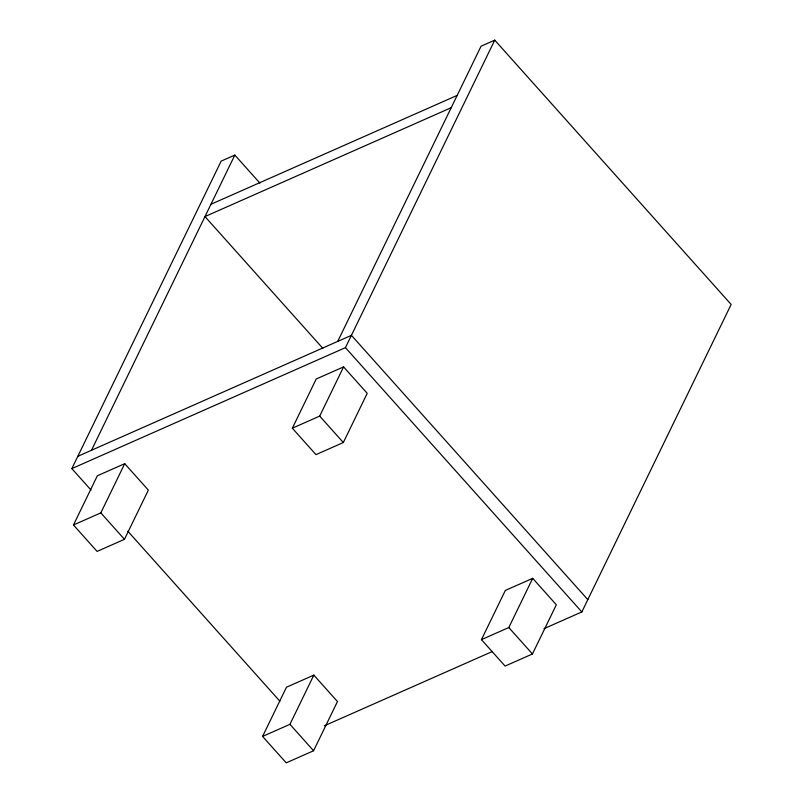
<?xml version="1.0" encoding="UTF-8"?>
<svg xmlns="http://www.w3.org/2000/svg" width="803" height="803" viewBox="0 0 803 803"><rect width="100%" height="100%" fill="white"/><g stroke="black" fill="none" stroke-linecap="round" stroke-linejoin="round"><path stroke-width="1.2" d="M91.07 490.091L71.848 468.611L221.156 161.122L234.837 155.079L259.901 183.094M91.502 450.262L234.837 155.079M73.464 524.981L97.354 475.777L124.716 463.682L148.354 490.111L124.465 539.315L97.103 551.41L73.464 524.981L100.827 512.876L124.716 463.682M292.332 428.2L316.221 378.996L343.584 366.901L367.222 393.329L343.333 442.533L315.97 454.628L292.332 428.2L319.694 416.095L343.584 366.901M337.732 341.385L481.067 46.203L494.748 40.15L731.152 304.447L581.844 611.936L544.063 628.639M71.848 468.611L345.441 347.639L494.748 40.15M262.581 736.421L286.47 687.217L313.832 675.122L337.471 701.551L313.582 750.755L286.219 762.85L262.581 736.421L289.943 724.326L313.832 675.122M481.449 639.64L505.338 590.436L532.7 578.341L556.338 604.769L532.449 653.973L505.087 666.068L481.449 639.64L508.811 627.544L532.7 578.341M210.948 204.273L457.178 95.396M451.206 107.692L204.976 216.579L322.836 348.341M77.821 456.315L351.413 335.333L587.816 599.64M324.282 725.832L492.55 651.424M345.441 347.639L581.844 611.936M319.694 416.095L343.333 442.533M508.811 627.544L532.449 653.973M127.818 531.184L279.846 701.16M100.827 512.876L124.465 539.315M289.943 724.326L313.582 750.755"/></g></svg>
